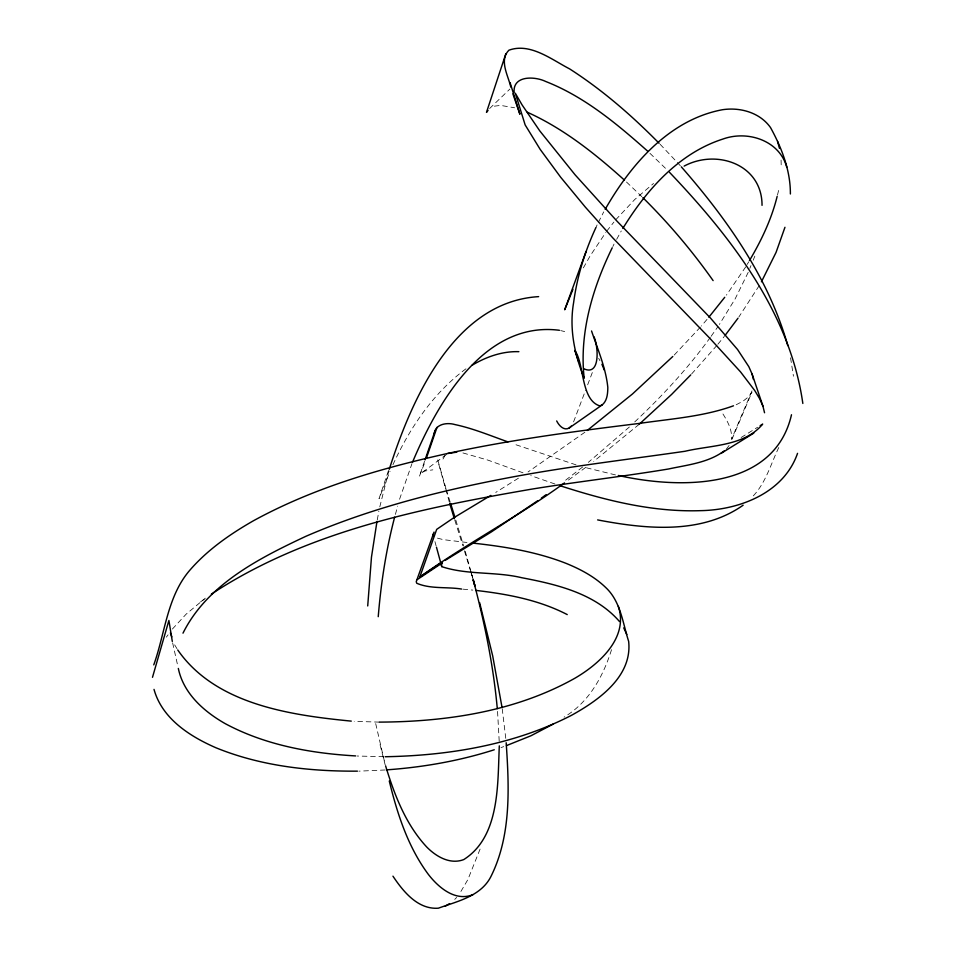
<?xml version="1.0" encoding="UTF-8"?>
<svg xmlns="http://www.w3.org/2000/svg" width="956" height="956" viewBox="0 0 956 956"><rect width="100%" height="100%" fill="white"/><g stroke="black" fill="none" stroke-linecap="round" stroke-linejoin="round"><path stroke-width="0.72" stroke-dasharray="4.78 3.58" d="M377.262 519.945L378.875 511.161M379.795 506.859L388.901 470.639M777.467 195.096L778.734 189.909M395.39 514.424L397.672 506.154M399.56 499.259L411.964 463.648M388.387 470.83L379.042 498.662L390.036 471.26M424.56 461.282L419.29 476.59L425.48 460.78M573.576 421.859L585.562 390.311M587.653 384.826L592.863 371.119M480.079 849.119L467.878 879.58L459.25 894.29M749.874 268.313L750.974 265.613M753.197 260.211L754.846 256.16M611.541 649.662C603.176 676.454 588.908 702.361 564.124 717.108M752.014 390.849L731.46 439.39C732.475 429.244 726.871 420.09 721.625 411.893M732.009 439.234L751.954 392.163L748.417 396.919L743.099 401.126L736.012 404.854M778.782 447.504C770.667 464.293 765.732 483.354 752.253 496.953M392.94 464.724C410.064 427.32 433.952 391.9 467.663 367.558M595.899 227.6L597.082 224.947M748.213 272.352L735.128 298.905L719.402 324.419M612.832 246.54L614.027 244.091M598.408 222.33L603.714 211.885M616.656 239.323L621.269 230.97M583.363 267.883L590.103 255.957L605.829 232.428M442.987 459.035L444.899 455.713M759.219 285.593L738.833 317.034M747.222 264.358L748.703 261.848M745.74 266.855L726.429 295.117M710.284 337.468C688.045 368.144 662.233 396.095 634.641 422.002M711.121 336.285L717.872 326.773M166.344 637.15L168.077 634.832M172.391 629.048L186.169 614.134L205.349 598.169M726.249 449.284L729.727 444.624M606.69 231.209L613.895 222.103M716.94 345.367L691.702 373.868M717.872 344.244L724.337 336.381M707.01 319.4L701.346 326.032M615.7 219.82L634.76 199.493L653.534 183.444M700.354 327.143L673.825 355.477M454.721 899.381L456.717 897.433M489.639 108.506L509.93 89.016M629.359 427.009L588.322 462.357M639.134 424.333L593.748 461.401M582.67 466.97L563.383 481.92M585.777 467.365L566.908 481.179M446.619 454.363L421.154 473.316L424.01 471.129L432.853 469.838M584.881 432.243L528.059 471.953M200.629 601.814L204.214 599.245M518.427 478.191L495.734 492.424M741.139 437.513L757.618 427.26M501.004 747.604L503.716 746.612M494.36 106.176L500.586 105.399L514.603 107.777M385.184 769.974L358.906 771.157M379.305 722.115L354.222 721.362M383.691 756.71L357.126 756.017M462.955 589.159L472.802 590.103M466.97 542.482L443.309 539.65L436.45 537.881M462.943 452.941L487.799 460.075L524.27 473.268M615.473 474.929L584.343 467.281M560.73 330.609L564.673 331.553M576.038 464.867L513.384 443.895M554.946 483.999L530.771 475.61M626.479 182.01L641.835 196.661M649.961 153.342L666.428 169.212M660.106 144.272L676.298 161.385M677.302 162.484L680.313 165.746M174.661 644.87L176.968 648.682M598.683 358.345L599.974 360.723M450.204 502.175L446.392 489.986M455.785 520.004L463.696 546.019M445.962 488.624L437.203 457.984M454.793 520.112L462.776 545.613M464.401 550.823L470.244 569.943M465.249 551.301L473.005 578.942M470.639 571.27L472.587 577.938M449.272 501.972L444.444 483.891M438.828 464.449L445.556 488.719M434.944 541.622L436.079 545.792M471.428 573.098L472.933 578.798M375.696 723.608L385.137 764.43M380.034 744.664L385.005 764.238M172.618 642.838L178.019 667.013M790.564 357.831L793.444 376.222M502.223 708.707L505.784 738.522M497.55 711.395L499.223 741.605M781.064 160.046L781.279 168.387"/><path stroke-width="1.43" d="M367.713 605.949L371.478 557.097L376.987 521.402M378.241 616.68C380.966 583.136 386.093 549.748 394.637 517.184M434.179 435.123C434.108 424.225 446.595 422.062 454.948 424.572C473.184 428.443 490.464 435.685 507.983 441.911M777.156 196.386C771.552 219.127 761.382 240.53 749.444 260.594M389.283 469.276C411.331 399.835 454.1 301.738 538.634 296.635M659.078 143.233C631.856 115.568 602.352 89.9 569.633 68.904C551.516 59.547 530.293 42.47 508.927 50.19C498.805 60.312 508.293 75.667 510.767 87.02M153.761 664.886C165.292 632.836 167.133 595.433 190.877 569.023C208.492 549.079 230.599 533.818 253.567 520.685C314.428 487.405 381.719 468.022 449.141 453.132C511.711 439.629 575.213 431.287 638.692 423.508C670.431 418.848 703.102 416.78 733.491 405.798M152.494 677.314L168.901 620.468L172.307 641.416M791.496 414.749C773.954 491.097 678.581 488.934 618.317 475.479M784.96 227.289L776.069 252.372L761.442 281.781M595.899 227.6C584.893 251.332 577.089 276.619 573.624 302.574C569.131 328.422 574.425 354.174 584.188 378.241C579.109 333.178 592.601 287.923 612.234 247.771M505.844 53.739L486.485 112.342L488.062 110.418M425.038 459.884L435.111 430.666M426.436 457.996L437 427.356M461.605 589.051C446.834 586.673 430.618 589.231 416.732 583.256L416.242 581.642L434.06 532.074M564.494 482.911C517.961 516.897 466.624 543.498 419.815 577.018L436.677 529.385L453.718 517.782L490.822 495.411M586.052 251.571L564.697 309.78L572.943 289.321M412.466 462.322C437.239 403.432 483.915 320.583 559.415 330.286M797.543 453.347C783.753 493.045 739.454 509.99 700.485 510.659C652.566 512.261 605.423 500.394 560.168 485.744M182.99 633.171C207.165 584.558 258.801 558.4 305.824 536.328C371.382 507.923 441.051 490.428 511.09 477.247C568.724 466.397 627.005 459.645 685.022 451.268C711.001 445.102 744.27 446.368 762.685 424.094L760.151 425.671M605.172 209.34C630.757 164.563 669.272 119.655 722.401 109.737C740.063 107.036 759.829 112.473 770.512 127.554C781.65 147.75 790.552 170.598 790.385 193.984M622.834 228.448C646.328 190.077 678.832 153.175 722.915 139.05C747.413 130.159 779.307 140.233 786.764 167.121M737.984 318.229L725.186 335.257M724.72 297.316L708.862 317.189M690.734 374.907L671.59 394.446L639.134 424.333M672.809 356.492L632.43 394.015L587.163 430.499M556.679 420.939C558.842 425.336 563.801 431.084 569.167 428.013L602.017 405.033C607.239 400.911 607.753 393.549 607.813 387.395C605.829 367.881 597.751 349.406 591.549 330.967M569.167 428.013L571.282 426.089M211.372 594.118C306.207 531.56 420.341 508.401 530.628 489.317C576.528 481.788 622.774 476.614 668.65 468.966C687.507 464.879 708.241 462.788 724.146 450.945M419.815 577.018L441.481 562.654M537.75 500.705L491.408 531.895L445.126 560.419M541.347 498.124L546.151 494.67M417.258 579.587L442.449 562.809L441.349 564.948L441.768 566.633C467.054 575.13 495.555 571.401 521.701 577.711C556.715 584.367 595.206 593.425 619.512 621.555M743.147 505.198C700.987 534.882 645.503 529.027 597.631 519.909M721.003 453.443L753.794 433.104M392.952 876.174C403.205 891.518 417.856 909.67 438.338 908.2C457.219 901.329 480.378 896.465 490.607 877.166C511.448 835.903 509.201 787.601 506.178 742.74M445.257 906.228L449.571 903.611M553.201 724.086L530.939 735.773L506.429 745.62M472.061 365.276C486.15 356.851 502.282 351.115 518.881 351.677M602.017 405.033L599.711 405.87C580.447 399.775 584.427 363.029 574.759 350.47L578.798 362.037M684.138 166.105C716.582 148.706 762.123 164.324 762.04 205.349M494.264 749.767C459.406 760.928 423.09 767.262 386.618 769.855M447.802 453.479L456.813 452.164M472.993 894.625C455.331 901.902 438.434 887.491 428.3 874.322C407.949 846.92 397.29 813.807 389.271 781.016M385.172 756.734C448.938 755.61 513.97 744.82 571.174 715.494C598.301 700.509 632.561 676.633 628.642 641.345C622.703 622.906 620.695 601.551 605.817 587.617C594.548 576.671 580.459 569.226 566.036 563.347C536.256 551.684 504.457 546.557 472.814 543.104M379.305 722.115C446.297 721.804 515.559 711.527 574.676 678.354C599.089 664.169 628.821 637.855 618.341 606.355M357.436 771.145C309.493 771.468 260.677 766.007 215.984 747.783C189.742 736.347 162.09 718.613 154.012 689.384M355.656 755.921C310.855 753.364 265.326 745.118 225.413 723.752C204.034 711.646 183.468 693.53 178.33 668.435M351.282 721.123C290.015 715.112 215.554 704.429 177.732 649.961M475.658 590.39C507.074 593.999 538.921 599.902 567.243 614.588M527.282 112.211C563.538 128.546 595.062 153.653 624.423 180.11M583.781 368.741C601.037 376.784 598.014 345.128 593.987 336.775M647.905 151.383C617.086 124.005 584.546 96.699 545.745 81.499C534.87 76.193 512.571 75.189 514.137 92.541M642.862 197.665C668.674 223.154 692.204 250.962 713.116 280.61M669.499 172.319C730.874 236.753 790.003 312.887 802.837 403.468M681.317 166.834C727.086 219.139 768.684 277.933 787.768 345.57M623.73 627.853L626.801 634.461M762.912 406.085L752.121 374.107L748.823 366.674L737.554 349.514L710.308 317.87L616.811 220.956L575.106 174.829L539.782 130.9L522.036 104.837L515.296 93.198L525.143 124.913L540.212 149.423L560.67 177.23L585.359 207.153L612.892 237.984L709.627 338.089L740.53 371.884L754.738 390.526L759.626 398.676L762.912 406.085L764.549 412.753M601.91 364.284L604.419 370.283M170.407 632.884L171.817 636.887M385.591 765.84C394.446 794.866 405.714 824.407 426.699 846.98C436.079 856.564 450.133 864.857 463.768 859.575C500.179 836.488 497.55 783.789 499.307 745.859M450.623 503.501L454.901 517.16M454.363 518.738L449.643 503.25M510.098 82.67L519.897 114.23L512.882 93.843M472.981 579.264L474.941 585.932L473.387 580.34M436.462 547.179L441.768 566.633M777.598 141.44L779.427 148.276M479.625 602.615L492.687 655.876L502.008 707.273M473.316 580.22C484.501 622.332 493.368 665.185 497.287 708.623M432.984 534.273L433.427 536.053M752.121 374.107L753.447 379.46"/></g></svg>
